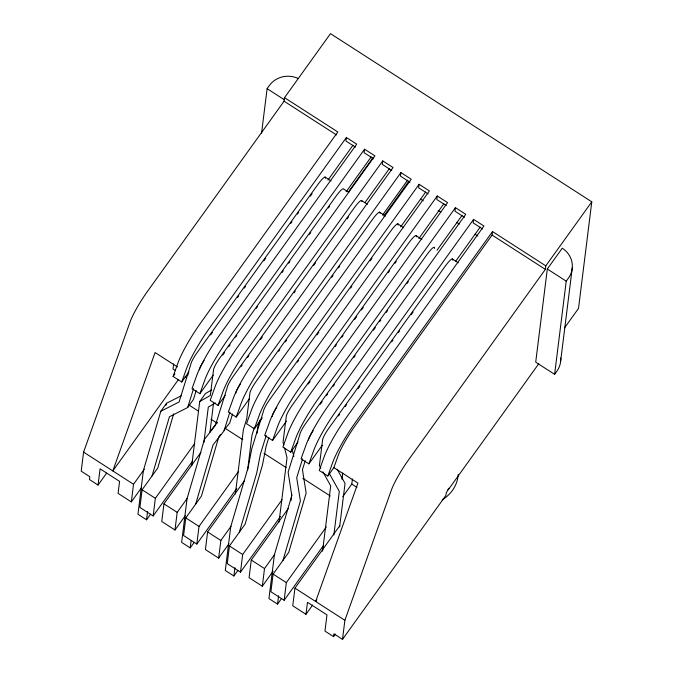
<?xml version="1.0" encoding="UTF-8"?>
<svg xmlns="http://www.w3.org/2000/svg" width="673" height="673" viewBox="0 0 673 673"><rect width="100%" height="100%" fill="white"/><g stroke="black" fill="none" stroke-linecap="round" stroke-linejoin="round"><path stroke-width="1.01" d="M564.437 328.012L578.511 308.411L591.786 201.824L330.493 33.65L284.519 97.669L284.073 101.202L147.597 291.224A31.051 4.862 -57.2 0 0 130.082 321.938L83.587 452.113L81.214 471.176L89.803 476.703L89.459 479.529L98.048 485.056L106.595 473.161M98.048 485.056L100.075 468.829L119.584 481.38L118.086 493.385L131.328 501.907L141.549 487.673M131.328 501.907L133.523 484.257L144.35 469.19M173.684 413.802L157.751 468.021L142.121 489.784L139.917 507.434L153.158 515.955L192.537 461.123M181.172 395.833L166.559 403.245L160.813 411.253L143.408 470.494L137.957 514.256L146.554 519.783L147.589 511.455M153.158 515.955L155.354 498.306L194.733 443.482M173.651 363.9L173.011 369.014L175.594 370.672M200.907 452.382L163.951 503.841L161.756 521.482L174.988 530.004L185.21 515.77M187.742 375.517L188.003 373.473M174.988 530.004L177.184 512.363L187.405 498.129M191.704 465.867L199.713 401.537L205.458 393.537L211.667 389.97M220.752 434.413L218.818 436.886L201.412 496.127L185.782 517.89L183.586 535.54L196.819 544.062L236.803 488.388M361.847 201.681A15.319 2.398 -57.2 0 0 354.015 208.159L233.329 376.19A10.347 1.624 -57.2 0 0 227.146 387.715L215.419 425.378L204.483 439.351L187.069 498.592L181.626 542.362L190.215 547.889L191.124 540.596M203.919 442.346L208.31 407.072L215.402 402.992M209.926 432.268L213.543 403.22M196.819 544.062L199.015 526.412L238.402 471.58M244.568 480.488L207.612 531.939L205.416 549.589L218.649 558.11L228.87 543.877M261.57 133.17L267.114 88.651L269.41 85.454A22.764 21.385 7.1 0 1 298.391 78.581M218.649 558.11L220.853 540.461L231.075 526.227M235.365 493.965L243.382 429.643L246.705 418.816L249.919 393.015A10.347 1.624 -57.2 0 1 256.102 381.482L372.186 219.852A15.319 2.398 -57.2 0 1 380.026 213.383M268.889 437.383L266.104 446.3L262.487 464.984L245.081 524.225L229.443 545.996L227.247 563.638L240.48 572.159L280.473 516.485M398.197 225.076A15.319 2.398 -57.2 0 0 390.357 231.546L269.68 399.577A10.347 1.624 -57.2 0 0 263.488 411.11L251.761 448.765L248.144 467.457L230.738 526.698L225.287 570.46L233.876 575.995L234.919 567.659M247.58 470.452L251.971 435.17L254.394 427.305M256.943 433.395L257.717 427.17L259.837 420.28M240.48 572.159L242.684 554.518L282.063 499.686M288.229 508.595L251.273 560.045L249.077 577.695L262.319 586.217L273.137 571.141M262.319 586.217L264.514 568.567L274.735 554.333M279.026 522.071L287.043 457.741L284.544 448.033M305.231 460.769L302.455 469.687L306.148 493.09L288.742 552.331L273.112 574.094L270.908 591.744L284.149 600.266L323.528 545.433M434.539 248.472A15.319 2.398 -57.2 0 0 426.707 254.941L306.022 422.972A10.347 1.624 -57.2 0 0 299.838 434.506L288.111 472.16L291.804 495.564L274.399 554.804L268.948 598.566L277.545 604.093L278.58 595.765M290.98 500.628L291.762 494.403M284.149 600.266L286.345 582.616L326.329 526.942M213.206 375.122L199.881 393.68L192.024 388.624L196.878 375.113A41.398 6.478 -57.2 0 1 220.239 334.17L356.715 144.14L346.402 137.502L345.964 141.036L355.411 147.118M339.772 525.731L294.942 588.152L292.738 605.793L305.979 614.314L312.642 605.035M305.979 614.314L307.468 602.318L326.985 614.878L324.958 631.106L333.556 636.641L335.39 634.084M225.32 395.253L218.052 405.373L210.195 400.317L215.049 386.807A41.398 6.478 -57.2 0 1 238.41 345.863L374.886 155.842L364.573 149.204L364.135 152.729L373.591 158.811M322.56 551.212L330.704 485.847L322.838 471.765M333.875 534.959L339.301 491.383L329.459 473.775M341.951 479.184L342.708 473.052M249.548 398.517L236.223 417.075L228.366 412.011L233.228 398.509A41.398 6.478 -57.2 0 1 256.581 357.556L393.057 167.535L382.744 160.897L382.306 164.422L391.762 170.513M339.621 526.951L345.047 483.374L337.181 469.291M342.759 496.657L351.794 484.08L352.425 478.966M333.556 636.641L333.909 633.815L342.507 639.35L445.963 495.303L446.317 492.476L538.728 363.799M342.507 639.35L344.879 620.296L391.375 490.112A31.051 4.862 -57.2 0 1 408.89 459.407L545.366 269.377L545.803 265.852L591.786 201.824M262.268 417.807L254.394 428.768L246.537 423.712L251.399 410.202A41.398 6.478 -57.2 0 1 274.752 369.258L411.228 179.228L400.915 172.591L400.477 176.124L409.933 182.206M286.496 421.071L272.565 440.462L264.708 435.406L269.57 421.895A41.398 6.478 -57.2 0 1 292.923 380.952L429.408 190.93L419.086 184.293L418.648 187.817L428.104 193.908M298.013 442.043L290.744 452.163L282.887 447.099L287.741 433.597A41.398 6.478 -57.2 0 1 311.094 392.645L447.579 202.623L437.265 195.986L436.819 199.519L446.275 205.602M322.241 445.307L308.915 463.857L301.058 458.801L305.912 445.29A41.398 6.478 -57.2 0 1 329.274 404.347L465.75 214.325L455.436 207.679L454.998 211.213L464.446 217.295M545.803 265.852L492.518 231.554L492.081 235.079L355.596 425.1A31.051 4.862 -57.2 0 0 338.082 455.814L333.867 467.617L327.827 476.03L319.229 470.494L324.083 456.984A41.398 6.478 -57.2 0 1 347.445 416.04L483.921 226.019L473.607 219.381L473.169 222.906L482.625 228.997M554.619 374.348L566.22 281.171L568.525 277.974A22.764 21.385 7.1 0 0 562.258 248.194L547.317 268.998L535.708 362.175L554.619 374.348L556.916 371.143A22.764 21.385 7.1 0 0 560.71 357.91M560.702 360.711L572.311 267.534M165.97 405.255L166.559 403.245M152.005 476.021L169.411 416.78L187.666 407.51L193.42 399.51L196.196 390.592M195.666 504.127L213.072 444.887L224.016 430.905L229.88 412.078M239.327 532.234L256.733 472.984L260.358 454.3L266.222 435.473M282.997 560.331L300.402 501.091L296.709 477.695L302.564 458.868M187.666 407.51L193.53 388.683M232.538 413.988L229.762 422.905L223.966 430.308M188.978 371.866L181.71 381.978L173.112 376.451L177.966 362.94A41.398 6.478 -57.2 0 1 201.328 321.997L337.804 131.975L284.519 97.669M181.71 381.978L186.564 368.476A41.398 6.478 -57.2 0 1 209.917 327.524L346.402 137.502M199.881 393.68L204.735 380.169A41.398 6.478 -57.2 0 1 228.097 339.226L364.573 149.204M218.052 405.373L222.914 391.863A41.398 6.478 -57.2 0 1 246.268 350.919L382.744 160.897M236.223 417.075L241.085 403.564A41.398 6.478 -57.2 0 1 264.439 362.621L400.915 172.591M254.394 428.768L259.256 415.258A41.398 6.478 -57.2 0 1 282.61 374.314L419.086 184.293M272.565 440.462L277.427 426.96A41.398 6.478 -57.2 0 1 300.781 386.008L437.265 195.986M290.744 452.163L295.598 438.653A41.398 6.478 -57.2 0 1 318.96 397.709L455.436 207.679M308.915 463.857L313.769 450.346A41.398 6.478 -57.2 0 1 337.131 409.403L473.607 219.381M327.827 476.03L332.681 462.519A41.398 6.478 -57.2 0 1 356.034 421.576L492.518 231.554M173.112 376.451L174.921 373.927M178.379 379.622L112.812 470.923L155.093 352.543L177.436 366.928M210.674 334.902L212.508 332.353M237.561 297.466L238.789 295.767M244.282 288.111L245.51 286.404M263.841 260.88L265.675 258.331M290.728 223.444L291.947 221.745M297.449 214.09L298.669 212.382M310.278 196.222L312.112 193.664M327.978 180.078L353.047 145.166M222.738 355.108L224.572 352.559M228.845 346.603L230.073 344.896M235.567 337.24L236.795 335.541M256.346 308.31L257.566 306.61M282.012 272.582L283.232 270.874M288.734 263.219L289.954 261.519M309.513 234.297L310.733 232.589M328.449 207.915L329.677 206.216M346.149 191.771L371.218 156.868M348.362 191.956L372.758 157.987M240.909 366.802L242.129 365.103M247.63 357.447L248.85 355.748M260.468 339.579L262.293 337.03M294.076 292.78L295.296 291.081M313.626 265.557L315.46 263.008M347.234 218.759L348.463 217.059M364.934 202.615L389.389 168.561M146.554 519.783L150.575 514.189M278.639 351.272L279.859 349.573M285.36 341.918L286.58 340.218M331.797 277.251L333.026 275.551M338.519 267.896L339.747 266.197M382.491 215.167L407.56 180.263M383.846 216.041L408.856 181.222M297.424 362.124L298.644 360.417M316.975 334.893L318.809 332.344M350.583 288.103L351.802 286.395M370.142 260.872L371.967 258.323M400.671 226.86L425.74 191.956M190.215 547.889L194.236 542.287M308.259 384.031L310.093 381.473M335.146 346.595L336.365 344.887M341.867 337.232L343.087 335.533M354.705 319.364L356.539 316.815M361.426 310.009L363.26 307.452M388.313 272.573L389.532 270.866M395.034 263.21L396.254 261.511M418.842 238.562L443.911 203.65M320.323 404.229L322.157 401.68M326.43 395.724L327.65 394.025M333.152 386.369L334.38 384.662M353.931 357.439L355.151 355.739M373.481 330.207L375.315 327.658M379.597 321.702L380.817 320.003M386.319 312.348L387.539 310.64M407.098 283.417L408.318 281.718M437.013 250.255L462.082 215.352M338.494 415.931L339.714 414.231M345.215 406.568L346.435 404.868M358.044 388.7L359.878 386.151M391.661 341.909L392.881 340.21M398.382 332.546L399.602 330.847M411.211 314.678L413.045 312.129M455.798 261.099L480.253 227.045M233.876 575.995L237.906 570.393M277.545 604.093L281.566 598.499M316.882 599.778L315.654 601.485L357.935 483.105L333.867 467.617M210.228 431.351L217.303 422.308M199.713 401.537L210.355 395.421L213.568 369.62A10.347 1.624 -57.2 0 1 219.76 358.086L335.844 196.457A15.319 2.398 -57.2 0 1 343.659 189.037L348.816 192.352M160.813 411.253L179.077 401.983L190.804 364.329A10.347 1.624 -57.2 0 1 196.987 352.795L317.673 184.764A15.319 2.398 -57.2 0 1 325.505 178.295M267.114 88.651L284.3 99.713M547.317 268.998L566.22 281.171M284.073 101.202L336.492 134.937M492.081 235.079L545.366 269.377M420.6 199.149L423.241 200.848M438.19 210.472L440.832 212.172M456.664 222.359L459.297 224.059M475.13 234.246L477.771 235.945M325.025 177.041L331.04 180.919M361.367 200.436L367.391 204.306M379.547 212.13L385.562 216.008M397.718 223.831L403.733 227.701M415.889 235.525L421.904 239.395M452.231 258.92L458.254 262.79M185.041 376.762L186.766 377.864M351.794 484.08L356.951 487.403M188.852 404.953L198.577 411.211M210.952 419.178L217.143 423.166M225.102 428.289L242.785 439.662M264.001 453.324L286.101 467.55M302.9 478.36L330.308 496.001M83.587 452.113L133.523 484.257M142.121 489.784L155.354 498.306M163.951 503.841L177.184 512.363M185.782 517.89L199.015 526.412M207.612 531.939L220.853 540.461M229.443 545.996L242.684 554.518M251.273 560.045L264.514 568.567M273.112 574.094L286.345 582.616M294.942 588.152L344.879 620.296M320.87 468.248L319.389 465.607L322.603 439.797A10.347 1.624 -57.2 0 1 328.794 428.272L444.878 266.643A15.319 2.398 -57.2 0 1 452.71 260.165M292.141 449.682L293.891 456.479M283.796 445.122L283.047 442.211L286.261 416.41A10.347 1.624 -57.2 0 1 292.452 404.877L408.536 243.247A15.319 2.398 -57.2 0 1 416.368 236.778M308.427 440.041A10.347 1.624 -57.2 0 1 308.537 439.511M308.739 438.855A10.347 1.624 -57.2 0 1 313.113 430.695M272.085 416.646A10.347 1.624 -57.2 0 1 272.195 416.116M272.397 415.46A10.347 1.624 -57.2 0 1 276.771 407.308M235.743 393.251A10.347 1.624 -57.2 0 1 240.429 383.913M199.393 369.856A10.347 1.624 -57.2 0 1 204.079 360.518M448.908 488.278A31.051 29.158 7.1 0 1 447.73 489.809M458.237 474.372A35.223 33.078 7.1 0 1 442.237 499.761"/></g></svg>
